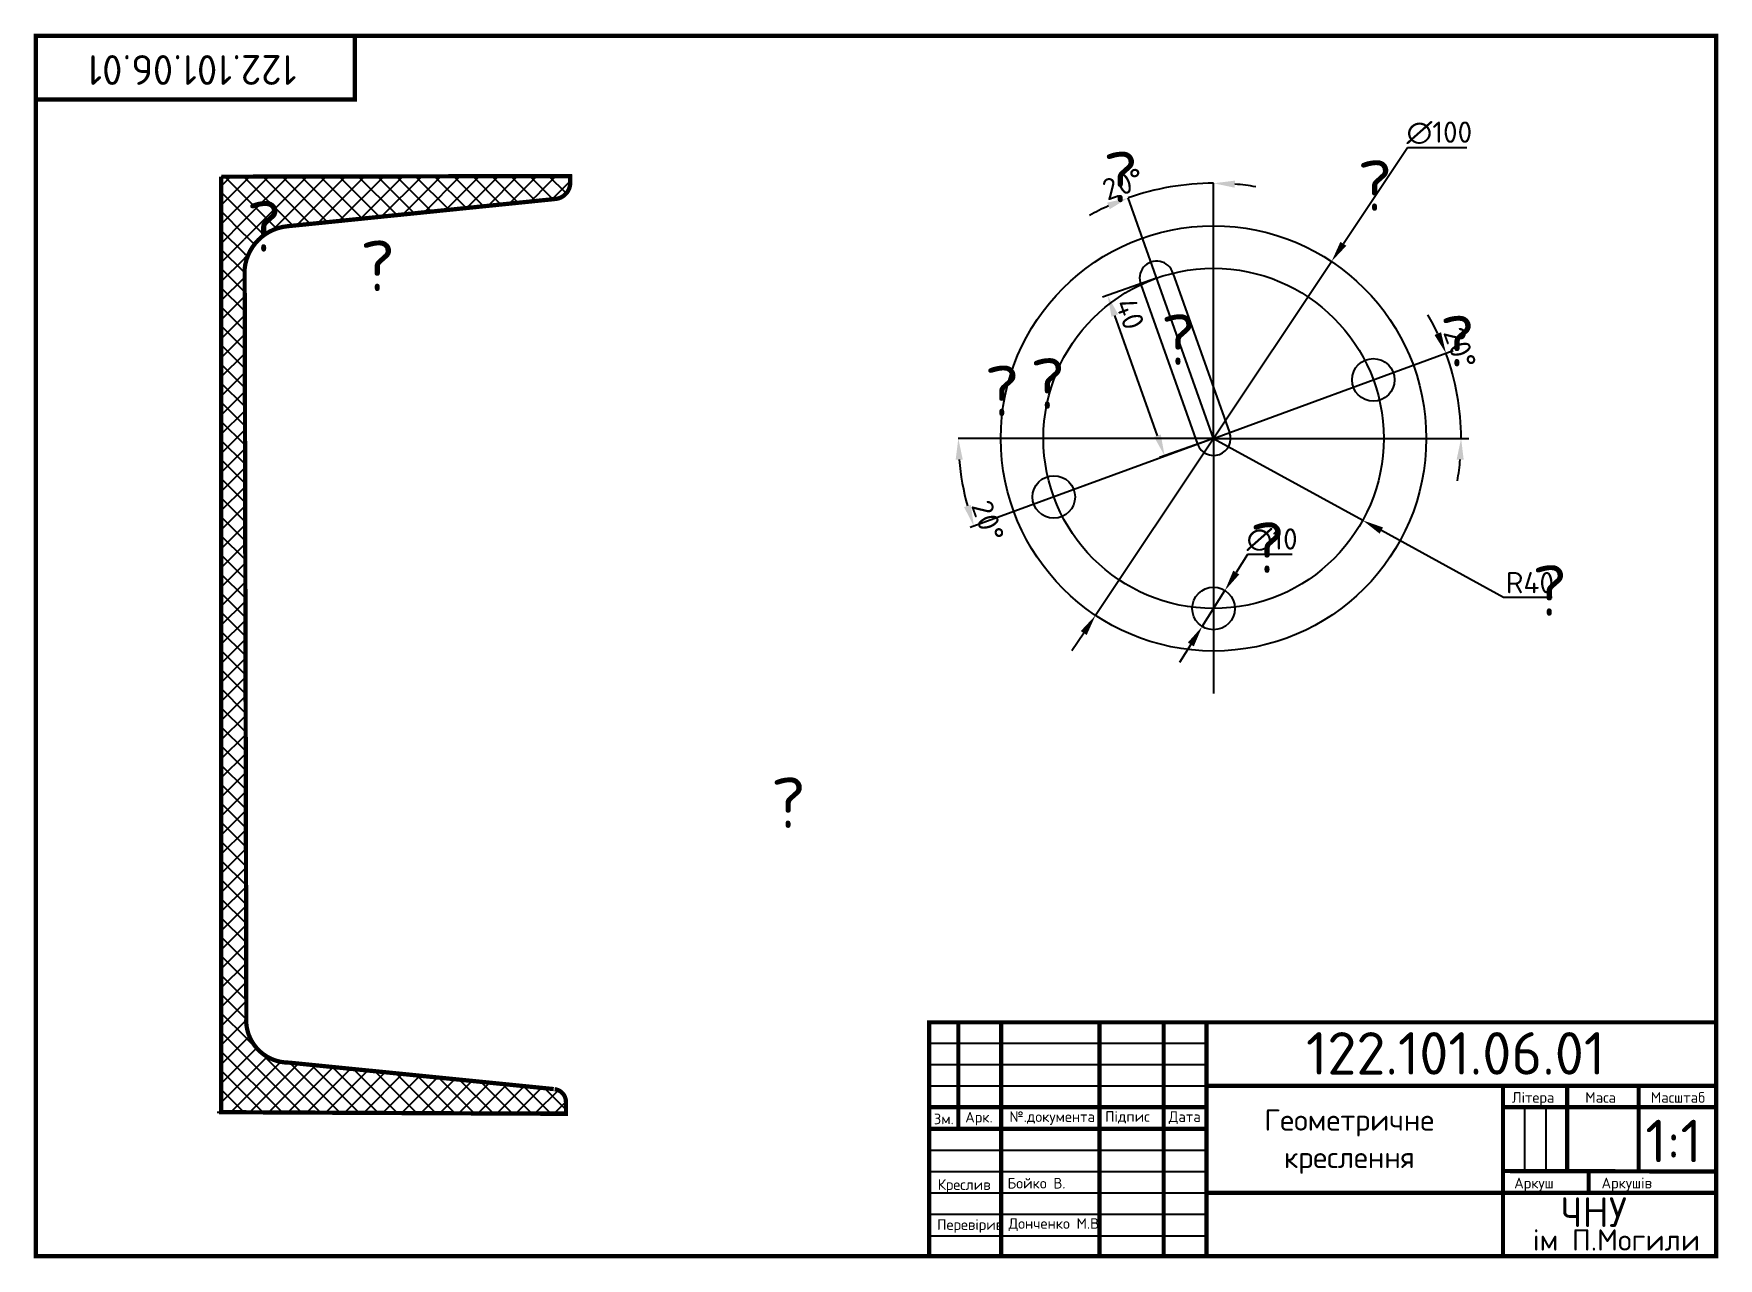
# Model space of a CAD drawing. Header units: millimetres. Extents: x 20 to 416, y 4 to 292.
import ezdxf
from ezdxf.enums import TextEntityAlignment as Align

# ---------------------------------------------------------------- set-up
doc = ezdxf.new("R2010")
doc.units = ezdxf.units.MM
doc.header["$PDMODE"] = 34
doc.header["$PDSIZE"] = -3
for name, color, linetype in [('Dop', 6, 'Continuous'), ('Kontur', 7, 'Continuous'), ('Помилка', 1, 'Continuous')]:
    doc.layers.add(name, color=color, linetype=linetype)
doc.styles.get("Standard").update_dxf_attribs({"font": 'isocpeur.ttf'})
doc.dimstyles.new('ESKD_', dxfattribs={"dimtxt": 5, "dimasz": 5, "dimexe": 1.25, "dimexo": 0, "dimgap": 1, "dimtad": 1, "dimtoh": 1, "dimdec": 1, "dimtxsty": 'Standard', "dimcen": 2.5, "dimclrd": 256, "dimclre": 256, "dimclrt": 256, "dimadec": 0, "dimazin": 0, "dimtfac": 1, "dimtdec": 1, "dimtmove": 0, "dimatfit": 3, "dimfxl": 1, "dimtfillclr": 256, "dimlwd": -1, "dimlwe": -1, "dimarcsym": 0})

# ---------------------------------------------------------------- blocks, each defined once
blk = doc.blocks.new('*D1')
at = {"transparency": 16777216}
for p, q in [((342.42, 265.68), (327.36, 243.08)), ((356.42, 265.68), (342.42, 265.68)), ((269.11, 155.72), (324.58, 238.92)), ((266.34, 151.55), (263.56, 147.39))]:
    blk.add_line(p, q, dxfattribs=at)
for points in [[(326.66, 243.54), (328.05, 242.62), (324.58, 238.92)], [(265.64, 152.02), (267.03, 151.09), (269.11, 155.72)]]:
    blk.add_solid(points, dxfattribs=at)
at = {"layer": 'Defpoints', "color": 0, "transparency": 16777216}
for p in [(324.58, 238.92), (269.11, 155.72)]:
    blk.add_point(p, dxfattribs=at)
at = {"transparency": 16777216, "insert": (349.92, 269.18), "char_height": 5, "attachment_point": 5}
blk.add_mtext('∅100', dxfattribs=at)
blk = doc.blocks.new('*D2')
at = {"transparency": 16777216}
for p, q in [((304.86, 170), (302.19, 165.77)), ((315.36, 170), (304.86, 170)), ((294.18, 153.09), (299.52, 161.54)), ((291.51, 148.86), (288.83, 144.64))]:
    blk.add_line(p, q, dxfattribs=at)
for points in [[(301.48, 166.22), (302.89, 165.33), (299.52, 161.54)], [(290.8, 149.31), (292.21, 148.42), (294.18, 153.09)]]:
    blk.add_solid(points, dxfattribs=at)
at = {"layer": 'Defpoints', "color": 0, "transparency": 16777216}
for p in [(299.52, 161.54), (294.18, 153.09)]:
    blk.add_point(p, dxfattribs=at)
at = {"transparency": 16777216, "insert": (310.61, 173.5), "char_height": 5, "attachment_point": 5}
blk.add_mtext('∅10', dxfattribs=at)
blk = doc.blocks.new('*D3')
at = {"transparency": 16777216}
blk.add_arc((296.85, 197.32), 60, 184.776, 195.3603, dxfattribs=at)
for points in [[(236.22, 192.29), (237.89, 192.36), (236.85, 197.32)], [(239.78, 181.68), (238.2, 181.17), (240.51, 176.66)]]:
    blk.add_solid(points, dxfattribs=at)
at = {"layer": 'Defpoints', "color": 0, "transparency": 16777216}
for p in [(236.85, 197.32), (296.85, 197.32), (296.85, 197.32), (237.26, 190.3), (240.51, 176.66)]:
    blk.add_point(p, dxfattribs=at)
at = {"transparency": 16777216, "insert": (243.8, 177.87), "char_height": 5, "attachment_point": 5, "rotation": 290.1364}
blk.add_mtext('20°', dxfattribs=at)
blk = doc.blocks.new('*D4')
at = {"transparency": 16777216}
for start, end in [(25.0611, 29.9859), (0, 20.1364), (350.1505, 355.0753)]:
    blk.add_arc((296.85, 197.32), 58.19, start, end, dxfattribs=at)
for points in [[(350.33, 222.29), (348.79, 221.64), (351.48, 217.35)], [(353.99, 192.36), (355.65, 192.29), (355.04, 197.32)]]:
    blk.add_solid(points, dxfattribs=at)
at = {"layer": 'Defpoints', "color": 0, "transparency": 16777216}
for p in [(353.18, 217.97), (354.64, 204.12), (296.85, 197.32), (296.85, 197.32), (356.85, 197.32)]:
    blk.add_point(p, dxfattribs=at)
at = {"transparency": 16777216, "insert": (354.77, 218.55), "char_height": 5, "attachment_point": 5, "rotation": 290.1364}
blk.add_mtext('20°', dxfattribs=at)
blk = doc.blocks.new('*D5')
at = {"transparency": 16777216}
for start, end in [(90, 109.5386), (80.4479, 85.224), (114.3146, 119.0907)]:
    blk.add_arc((296.85, 197.32), 60, start, end, dxfattribs=at)
for points in [[(301.81, 256.28), (301.88, 257.94), (296.85, 257.32)], [(271.83, 252.77), (272.45, 251.22), (276.78, 253.86)]]:
    blk.add_solid(points, dxfattribs=at)
at = {"layer": 'Defpoints', "color": 0, "transparency": 16777216}
for p in [(276.78, 253.86), (290.04, 256.93), (296.85, 257.32), (296.85, 197.32), (296.85, 197.32)]:
    blk.add_point(p, dxfattribs=at)
at = {"transparency": 16777216, "insert": (275.61, 257.16), "char_height": 5, "attachment_point": 5, "rotation": 19.5386}
blk.add_mtext('20°', dxfattribs=at)
blk = doc.blocks.new('*D6')
at = {"layer": 'Defpoints', "transparency": 16777216}
for p, q in [((283.47, 235.01), (270.78, 230.51)), ((283.67, 197.95), (273.63, 226.22)), ((296.85, 197.32), (284.16, 192.82))]:
    blk.add_line(p, q, dxfattribs=at)
at = {"layer": 'Defpoints', "color": 0, "transparency": 16777216}
for p in [(283.47, 235.01), (271.96, 230.93), (296.85, 197.32)]:
    blk.add_point(p, dxfattribs=at)
at = {"layer": 'Defpoints', "transparency": 16777216}
for points in [[(274.42, 226.5), (272.85, 225.94), (271.96, 230.93)], [(284.45, 198.22), (282.88, 197.67), (285.34, 193.23)]]:
    blk.add_solid(points, dxfattribs=at)
at = {"layer": 'Defpoints', "transparency": 16777216, "insert": (277.2, 226.62), "char_height": 5, "attachment_point": 5, "rotation": 289.5386}
blk.add_mtext('40', dxfattribs=at)
blk = doc.blocks.new('*D7')
at = {"layer": 'Defpoints', "transparency": 16777216}
for p, q in [((296.85, 197.32), (331.91, 178.06)), ((364.97, 159.9), (336.29, 175.65)), ((376.47, 159.9), (364.97, 159.9))]:
    blk.add_line(p, q, dxfattribs=at)
at = {"layer": 'Defpoints', "color": 0, "transparency": 16777216}
for p in [(296.85, 197.32), (331.91, 178.06)]:
    blk.add_point(p, dxfattribs=at)
at = {"layer": 'Defpoints', "transparency": 16777216}
blk.add_solid([(336.69, 176.38), (335.89, 174.92), (331.91, 178.06)], dxfattribs=at)
at = {"layer": 'Defpoints', "transparency": 16777216, "insert": (371.22, 163.4), "char_height": 5, "attachment_point": 5}
blk.add_mtext('R40', dxfattribs=at)

msp = doc.modelspace()

# ---------------------------------------------------------------- hatches: boundary and pattern name
at = {"layer": 'Kontur'}
h = msp.add_hatch(dxfattribs=at)
h.set_pattern_fill('ANGLE', color=256)
h.set_pattern_definition([(0, (0, 0), (0, 6.985), [5.08, -1.905]), (90, (0, 0), (-6.985, 4e-16), [5.08, -1.905])])
h.paths.add_polyline_path([(341.67, 263.43), (358.17, 263.43), (358.17, 275.43), (341.67, 275.43)], flags=9)
h.paths.add_polyline_path([(304.11, 167.75), (317.11, 167.75), (317.11, 179.75), (304.11, 179.75)], flags=9)
h.paths.add_polyline_path([(236.25, 181.76), (240.55, 170.02), (251.82, 174.15), (247.52, 185.89)], flags=9)
h.paths.add_polyline_path([(347.22, 222.44), (351.52, 210.71), (362.79, 214.84), (358.48, 226.57)], flags=9)
h.paths.add_polyline_path([(271.64, 249.65), (283.42, 253.83), (279.41, 265.14), (267.63, 260.96)], flags=9)
h.paths.add_polyline_path([(270.11, 229.41), (273.46, 219.99), (284.77, 224), (281.42, 233.42)], flags=9)
h.paths.add_polyline_path([(364.22, 157.65), (378.22, 157.65), (378.22, 169.65), (364.22, 169.65)], flags=9)
h = msp.add_hatch(dxfattribs=at)
h.set_pattern_fill('ANSI37', color=256)
h.paths.add_polyline_path([(69.01, 246.31), (63.59, 245.77), (63.59, 52.11), (69.42, 51.53)])
h.paths.add_polyline_path([(69.42, 51.53), (63.59, 52.11), (63.59, 38.87), (69.44, 38.87)])
h.paths.add_polyline_path([(79.44, 50.53, -0.049876), (77.46, 50.72), (69.42, 51.53), (69.44, 38.87), (137.02, 38.87, -0.100293), (136.71, 40.43, -0.396473), (140.47, 44.42)])
h.paths.add_polyline_path([(69.44, 60.51), (69.42, 51.53), (77.46, 50.72, -0.356379)])
h.paths.add_polyline_path([(141.74, 44.3), (140.47, 44.42, 0.396473), (136.71, 40.43, 0.100293), (137.02, 38.87), (144.39, 38.87, 0.047187), (144.62, 39.59), (144.62, 41.27, 0.281956)])
h.paths.add_polyline_path([(68.99, 258.87), (63.59, 258.87), (63.59, 245.77), (69.01, 246.31)])
h.paths.add_polyline_path([(141.96, 253.61, 0.408604), (145.63, 257.61, -1), (137.63, 257.61, -0.088686), (137.88, 258.99), (68.99, 258.88), (69.01, 246.31)])
h.paths.add_polyline_path([(145.59, 257), (145.59, 258.22, 0.050995), (145.38, 259.01), (137.88, 258.99, 0.088686), (137.63, 257.61, 0.926159)])
h.paths.add_polyline_path([(78.09, 247.16), (69.01, 246.31), (69.09, 237.18, -0.385909)])

# ---------------------------------------------------------------- linework, layer by layer
at = {"layer": 'Dop'}
for p, q in [((63.59, 258.87), (145.59, 259.01)), ((63.59, 258.87), (68.99, 258.87)), ((296.85, 197.32), (276.78, 253.86)), ((296.85, 197.32), (296.85, 257.32)), ((296.85, 197.32), (353.18, 217.97)), ((296.85, 197.32), (236.85, 197.32)), ((296.85, 197.32), (240.51, 176.66)), ((296.85, 197.32), (356.85, 197.32)), ((296.85, 197.32), (296.85, 157.32)), ((62.62, 38.87), (144.62, 38.87))]:
    msp.add_line(p, q, dxfattribs=at)
msp.add_circle((296.85, 197.32), 40, dxfattribs=at)
at = {"layer": 'Kontur'}
for p, q in [((283.47, 235.01), (283.47, 235.01)), ((283.47, 235.01), (283.47, 235.01)), ((283.47, 235.01), (283.47, 235.01)), ((283.47, 235.01), (283.47, 235.01)), ((287.3, 236.16), (300.6, 198.69)), ((279.77, 233.49), (293.09, 195.94)), ((296.85, 197.32), (239.66, 176.35)), ((296.85, 197.32), (296.85, 157.32)), ((296.85, 197.32), (296.85, 137.32)), ((296.85, 197.32), (296.85, 197.32)), ((296.85, 197.32), (296.85, 197.32)), ((296.85, 197.32), (296.85, 197.32)), ((236.86, 60), (236.86, 34.98)), ((246.94, 60), (246.94, 5)), ((270.02, 60), (270.02, 5)), ((285.13, 60), (285.13, 5)), ((295.21, 60), (295.21, 5)), ((230, 55.12), (295.21, 55.12)), ((230, 50.09), (295.21, 50.09)), ((230, 45.05), (295.21, 45.05)), ((415, 45.05), (295.21, 45.05)), ((364.88, 45.05), (364.88, 5)), ((379.99, 45.05), (379.99, 24.91)), ((396.78, 45.05), (396.78, 24.91)), ((230, 40.02), (295.21, 40.02)), ((415, 40.02), (364.88, 40.02)), ((369.92, 40.02), (369.92, 24.91)), ((374.96, 40.02), (374.96, 24.91)), ((230, 34.98), (295.21, 34.98)), ((230, 29.95), (295.21, 29.95)), ((230, 24.91), (295.21, 24.91)), ((415, 24.91), (364.88, 24.91)), ((385.03, 19.88), (385.03, 24.91)), ((396.78, 24.91), (396.78, 24.91)), ((230, 19.88), (295.21, 19.88)), ((415, 19.88), (295.21, 19.88)), ((230, 14.85), (295.21, 14.85)), ((230, 9.81), (295.21, 9.81))]:
    msp.add_line(p, q, dxfattribs=at)
at = {"layer": 'Kontur', "const_width": 1}
for points in [[(20, 5), (415, 5), (415, 292), (20, 292)], [(20, 277), (95, 277), (95, 292), (20, 292)]]:
    msp.add_lwpolyline(points, close=True, dxfattribs=at)
for points in [[(63.59, 258.87), (145.59, 259.01), (145.63, 257.61, -0.408604), (141.96, 253.61), (79.09, 247.21, 0.355957), (69.09, 237.21, 1.106973)], [(63.59, 258.87), (63.59, 38.87), (144.62, 38.48), (144.62, 41.27, 0.378902), (141.96, 44.27)], [(79.44, 50.53, -0.416855), (69.44, 60.62, 0.273204)], [(141.74, 44.3), (79.44, 50.53, -0.396795)]]:
    msp.add_lwpolyline(points, format="xyb", dxfattribs=at)
for points in [[(69.49, 59.53), (69.09, 237.21)], [(69.09, 237.21), (69.09, 237.21)], [(100.96, 64.42), (100.96, 64.42)], [(415, 5), (415, 60), (230, 60), (230, 5)], [(236.86, 34.98), (236.86, 60)], [(246.94, 5), (246.94, 60)], [(270.02, 5), (270.02, 60)], [(285.13, 5), (285.13, 60)], [(295.21, 5), (295.21, 60)], [(295.21, 45.05), (415, 45.05)], [(364.88, 5), (364.88, 45.05)], [(379.99, 24.91), (379.99, 45.05)], [(396.78, 24.95), (396.78, 45.05)], [(230, 40.02), (295.21, 40.02)], [(415, 40.02), (364.88, 40.02)], [(230, 34.98), (295.21, 34.98)], [(364.88, 25.03), (415, 24.91)], [(385.03, 19.88), (385.03, 24.91)], [(295.21, 19.88), (415, 19.88)]]:
    msp.add_lwpolyline(points, dxfattribs=at)
at = {"layer": 'Kontur'}
for centre, radius in [((296.85, 197.32), 50), ((334.4, 211.09), 5), ((259.29, 183.55), 5), ((296.85, 157.32), 5)]:
    msp.add_circle(centre, radius, dxfattribs=at)
for centre, start, end in [((283.47, 235.01), 16.6726, 202.4046), ((296.85, 197.32), 200.1364, 20.1364)]:
    msp.add_arc(centre, 4, start, end, dxfattribs=at)

# ---------------------------------------------------------------- texts
msp.add_text('122.101.06.01', height=7, rotation=180, dxfattribs=at).set_placement((81.3, 287.46))
for s, height, p in [('122.101.06.01', 10, (318.58, 47.7)), ('Зм.', 2.5, (231.08, 36.04)), ('Арк.', 2.5, (238.47, 36.45)), ('№.документа', 2.5, (248.85, 36.57)), ('Підпис', 2.5, (271.36, 36.6)), ('Дата', 2.5, (286.32, 36.57)), ('1:1', 10, (398.36, 27.09)), ('Креслив', 2.5, (232, 20.59)), ('Бойко В.', 2.5, (248.42, 20.91)), ('Аркушів', 2.5, (388.05, 20.96)), ('ЧНУ', 7, (378.44, 11.86)), ('Перевірив', 2.5, (231.87, 11.18)), ('Донченко М.В.', 2.5, (248.67, 11.44)), ('ім П.Могили', 5, (371.9, 6.31))]:
    msp.add_text(s, height=height, dxfattribs=at).set_placement(p)
for s, height, p in [('Літера', 2.5, (371.97, 41.08)), ('Маса', 2.5, (387.83, 41.08)), ('Масштаб', 2.5, (406.01, 41.08)), ('Геометричне', 5, (328.75, 34.52)), ('креслення', 5, (328.75, 25.73)), ('Аркуш', 2.5, (372.17, 20.96))]:
    msp.add_text(s, height=height, dxfattribs=at).set_placement(p, align=Align.CENTER)
at = {"layer": 'Помилка'}
for p in [(274.95, 252.86), (334.73, 250.84), (73.6, 241.24), (100.3, 231.97), (288.52, 214.61), (354.1, 214.26), (247.1, 202.56), (257.81, 204.3), (309.45, 165.7), (375.8, 155.61), (196.87, 105.71)]:
    msp.add_text('?', height=11.9, dxfattribs=at).set_placement(p, align=Align.CENTER)

# ---------------------------------------------------------------- dimensions: what is measured, and where the dimension line sits
dim = msp.add_diameter_dim_2p(p1=(269.11, 155.72), p2=(324.58, 238.92), dimstyle='ESKD_')
dim.commit()
dim.dimension.update_dxf_attribs({"geometry": '*D1', "text_midpoint": (349.92, 265.68), "dimtype": 163})
for base, line1, line2, picture, middle in [((290.04, 256.93), ((296.85, 197.32), (276.78, 253.86)), ((296.85, 197.32), (296.85, 257.32)), '*D5', (276.78, 253.86)), ((354.64, 204.12), ((296.85, 197.32), (356.85, 197.32)), ((296.85, 197.32), (353.18, 217.97)), '*D4', (351.48, 217.35)), ((237.26, 190.3), ((296.85, 197.32), (240.51, 176.66)), ((296.85, 197.32), (236.85, 197.32)), '*D3', (240.51, 176.66))]:
    dim = msp.add_angular_dim_2l(base=base, line1=line1, line2=line2, dimstyle='ESKD_')
    dim.commit()
    dim.dimension.update_dxf_attribs({"geometry": picture, "text_midpoint": middle, "dimtype": 162})
dim = msp.add_diameter_dim_2p(p1=(294.18, 153.09), p2=(299.52, 161.54), dimstyle='ESKD_')
dim.commit()
dim.dimension.update_dxf_attribs({"geometry": '*D2', "text_midpoint": (310.61, 173.5)})
at = {"layer": 'Defpoints'}
dim = msp.add_linear_dim(base=(271.96, 230.93), p1=(296.85, 197.32), p2=(283.47, 235.01), angle=109.5386, dimstyle='ESKD_', dxfattribs=at)
dim.commit()
dim.dimension.update_dxf_attribs({"geometry": '*D6', "text_midpoint": (273.91, 225.45), "dimtype": 161})
dim = msp.add_radius_dim(center=(296.85, 197.32), mpoint=(331.91, 178.06), dimstyle='ESKD_', dxfattribs=at)
dim.commit()
dim.dimension.update_dxf_attribs({"geometry": '*D7', "text_midpoint": (371.22, 159.9), "dimtype": 164})

doc.saveas('drawing.dxf')
